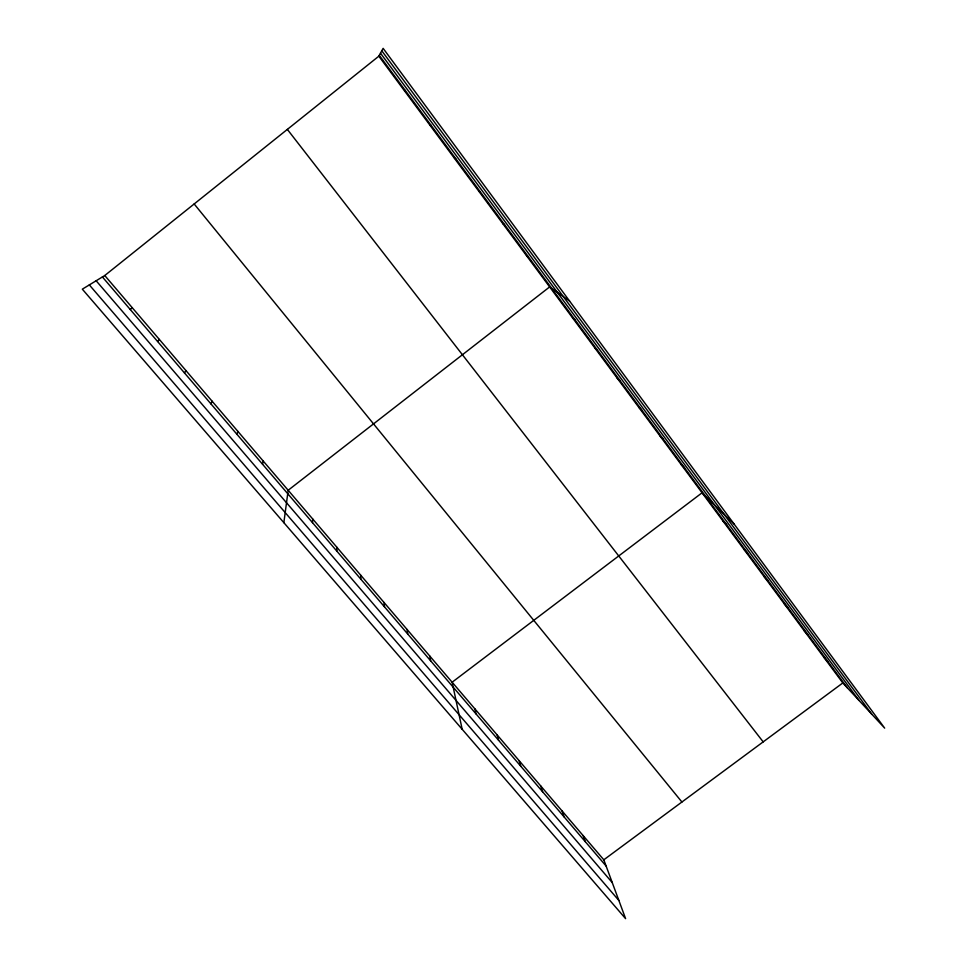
<?xml version="1.0" encoding="UTF-8"?>
<svg xmlns="http://www.w3.org/2000/svg" width="967" height="967" viewBox="0 0 967 967"><rect width="100%" height="100%" fill="white"/><g stroke="black" fill="none" stroke-linecap="round" stroke-linejoin="round"><path stroke-width="1.45" d="M312.498 522.651L312.716 518.989M283.851 522.676L288.178 490.257L549.655 286.909L569.551 301.015M262.541 464.22L263.242 461.066M236.951 434.292L237.894 431.403M210.927 403.868L212.148 401.245M378.834 56.183L383.125 48.35L884.672 728.127L842.825 682.944L378.834 56.183L104.762 275.522L82.328 289.169L625.601 918.65L603.807 859.808L104.762 275.522M184.479 372.936L185.966 370.591M157.585 341.472L159.35 339.429M130.231 309.488L132.286 307.748M603.807 859.808L842.825 682.944M404.496 90.825L405.197 90.378M429.711 124.9L430.666 124.791M454.502 158.395L455.711 158.624M478.883 191.321L480.321 191.889M502.864 223.715L504.52 224.598M526.447 255.578L528.333 256.763M572.476 317.744L574.773 319.521M594.935 348.096L597.425 350.139M617.043 377.952L619.726 380.261M638.8 407.337L641.665 409.911M660.219 436.274L663.265 439.091M681.3 464.752L684.515 467.823M734.122 524.078L702.066 492.795L452.133 682.218L462.166 729.275M723.123 521.237L726.664 524.779M743.853 549.244L747.564 553.003M764.256 576.815L768.124 580.792M784.358 603.952L788.371 608.146M804.145 630.689L808.303 635.089M823.63 657.016L827.933 661.609M89.327 284.902L618.868 900.47M96.144 280.756L612.256 882.605M102.405 276.949L606.128 866.057M194.162 203.964L681.916 802.006M287.344 129.397L763.181 741.882M379.282 55.361L847.261 687.73M381.784 50.792L871.738 714.166M380.49 53.173L859.034 700.446M583.113 835.573L585.265 841.653M562.105 810.975L564.087 816.885M540.771 786.002L542.584 791.743M519.122 760.654L520.754 766.202M497.135 734.908L498.585 740.275M474.809 708.775L476.066 713.948M429.783 656.061L430.641 660.824M407.083 629.493L407.748 634.05M384.044 602.501L384.491 606.853M360.643 575.099L360.872 579.233M336.867 547.262L336.879 551.166"/></g></svg>
